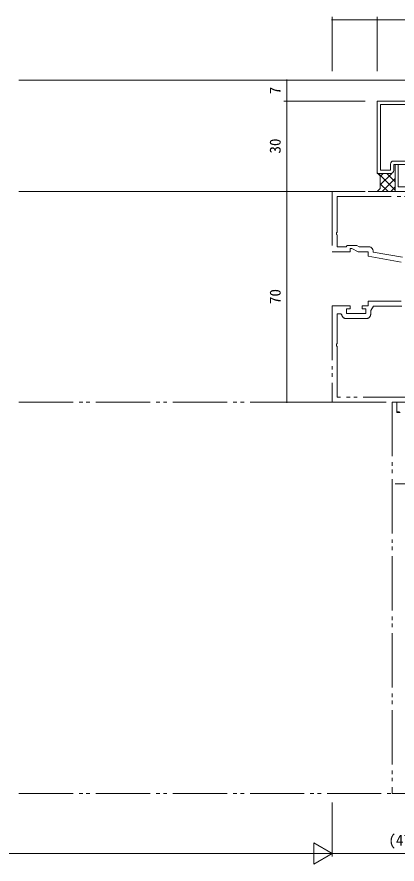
# Model space of a CAD drawing. Units: millimetres, scale not verified. Extents: x -594 to 539, y -420 to 386.
# Drawn here: x 160.5 to 286.8, y -216.3 to 65.2 of the extents above; entities that cross this region are included whole.
import ezdxf
from ezdxf.enums import TextEntityAlignment as Align

# ---------------------------------------------------------------- set-up
doc = ezdxf.new("R2010")
doc.units = ezdxf.units.MM
doc.header["$LTSCALE"] = 2
doc.linetypes.add('DOUBLE_CHAIN2', pattern=[12.8, 9, -1, 0.6, -0.6, 0.6, -1])
for name, color, linetype, lineweight in [('0-3_YKK_12', 2, 'Continuous', 9), ('0-4_YSS_K', 3, 'Continuous', 9), ('0-5_YKK_D', 6, 'Continuous', 9), ('0-7_YKK_11', 7, 'DOUBLE_CHAIN2', 9)]:
    doc.layers.add(name, color=color, linetype=linetype, lineweight=lineweight)
doc.styles.add('ＭＳ ゴシック', font='')
doc.styles.get('ＭＳ ゴシック').set_extended_font_data('MS Gothic')

msp = doc.modelspace()

# ---------------------------------------------------------------- linework, layer by layer
at = {"layer": '0-3_YKK_12'}
for p, q in [((161.183, 44.17), (306.267, 44.171)), ((161.183, 7.17), (270.967, 7.171)), ((161.183, 7.17), (265.967, 7.17))]:
    msp.add_line(p, q, dxfattribs=at)
at = {"layer": '0-3_YKK_12', "linetype": 'DOUBLE_CHAIN2'}
for p, q in [((161.183, -62.829), (270.566, -62.829)), ((161.183, -192.829), (287.266, -192.829))]:
    msp.add_line(p, q, dxfattribs=at)
at = {"layer": '0-4_YSS_K'}
for p, q in [((280.675, 13.171), (286.266, 7.579)), ((281.267, 12.169), (282.268, 13.171)), ((281.267, 9.341), (285.096, 13.171)), ((281.925, 7.171), (286.266, 11.512)), ((283.504, 13.171), (286.266, 10.408)), ((281.267, 9.751), (283.847, 7.171)), ((284.753, 7.171), (286.266, 8.684)), ((281.267, 8.171), (280.266, 7.171))]:
    msp.add_line(p, q, dxfattribs=at)
msp.add_lwpolyline([(280.354, 13.258), (281.267, 12.346), (281.267, 8.171)], dxfattribs=at)
at = {"layer": '0-5_YKK_D'}
for p, q in [((265.266, 47.171), (265.266, 65.171)), ((280.266, 47.171), (280.266, 65.171)), ((280.266, 47.171), (280.266, 65.171)), ((280.266, 64.171), (265.266, 64.171)), ((305.266, 64.171), (280.266, 64.171)), ((250.266, 37.171), (250.266, 44.171)), ((276.266, 37.171), (249.267, 37.171)), ((276.266, 37.171), (249.267, 37.171)), ((250.266, 37.171), (250.266, 7.171)), ((276.266, 7.171), (249.267, 7.171)), ((269.967, 7.17), (249.267, 7.17)), ((250.266, 7.17), (250.266, -62.829)), ((269.566, -62.829), (249.267, -62.829)), ((265.266, -195.829), (265.266, -213.829)), ((265.266, -195.829), (265.266, -213.829)), ((265.266, -212.829), (259.204, -209.329)), ((259.204, -209.329), (259.204, -216.329)), ((61.099, -212.829), (258.266, -212.829)), ((265.266, -212.829), (253.142, -212.829)), ((265.266, -212.829), (259.204, -216.329)), ((265.266, -212.829), (312.267, -212.829))]:
    msp.add_line(p, q, dxfattribs=at)
for centre, start, end in [((265.266, 64.171), 0, 180), ((265.266, 64.171), 180, 0), ((280.266, 64.171), 0, 180), ((280.266, 64.171), 0, 180), ((280.266, 64.171), 180, 0), ((280.266, 64.171), 180, 0), ((250.266, 44.171), 90, 270), ((250.266, 44.171), 270, 90), ((250.266, 37.171), 90, 270), ((250.266, 37.171), 90, 270), ((250.266, 37.171), 270, 90), ((250.266, 37.171), 270, 90), ((250.266, 7.171), 90, 270), ((250.266, 7.17), 90, 270), ((250.266, 7.171), 270, 90), ((250.266, 7.17), 270, 90), ((250.266, -62.829), 90, 270), ((250.266, -62.829), 270, 90)]:
    msp.add_arc(centre, 0.106, start, end, dxfattribs=at)
at = {"layer": '0-7_YKK_11'}
msp.add_line((269.936, -35.059), (276.596, -35.059), dxfattribs=at)
at = {"layer": '0-7_YKK_11', "linetype": 'Continuous'}
msp.add_line((286.266, -89.929), (291.266, -89.929), dxfattribs=at)
for points in [[(284.766, 13.171), (280.266, 13.171), (280.266, 37.171), (305.266, 37.171)], [(305.266, 37.171), (305.266, 6.07), (303.866, 6.07), (303.866, 2.129), (303.746, 1.945), (303.746, 1.396), (303.866, 1.212), (303.866, -2.579), (307.324, -3.505), (307.47, -3.668), (308.001, -3.811), (308.209, -3.742), (312.266, -4.829), (312.266, -5.829), (310.266, -5.829), (310.266, -5.329), (302.766, -3.319), (302.766, 7.17), (304.066, 7.17), (304.066, 16.171), (285.766, 16.171), (285.766, 14.171)], [(300.466, 27.771), (304.066, 27.771), (304.066, 36.071), (281.366, 36.071), (281.366, 14.271), (284.666, 14.271), (284.666, 16.271)], [(285.666, 17.27), (304.066, 17.27), (304.066, 26.57), (300.466, 26.57)], [(290.596, 8.671), (287.266, 8.671), (287.266, 16.171), (286.266, 16.171), (286.266, 7.171), (295.266, 7.171), (295.266, 6.171), (296.267, 6.171), (296.267, 7.171), (300.767, 7.171)]]:
    msp.add_lwpolyline(points, dxfattribs=at)
at = {"layer": '0-7_YKK_11'}
for points in [[(295.266, 7.171), (265.266, 7.171), (265.266, -12.829), (271.267, -12.829), (271.267, -11.829), (271.766, -11.829), (273.911, -12.829), (277.266, -12.829), (277.266, -14.329), (288.266, -16.269)], [(277.396, -11.199), (274.272, -11.199), (273.479, -10.829), (270.266, -10.829), (269.896, -11.199), (266.896, -11.199), (266.896, -7.288), (266.777, -7.104), (266.777, -6.554), (266.896, -6.371), (266.896, 5.541), (293.636, 5.541)], [(288.657, -14.683), (278.896, -12.962), (278.896, -12.699)], [(288.266, -29.329), (277.266, -29.329), (277.266, -30.829), (275.266, -30.829), (275.266, -31.829), (276.467, -31.829), (276.467, -33.429), (270.066, -33.429), (270.066, -31.829), (271.267, -31.829), (271.267, -30.829), (265.266, -30.829)], [(265.266, -30.829), (265.266, -62.829), (295.266, -62.829), (295.266, -58.788), (295.146, -58.604), (295.146, -58.054), (295.266, -57.871), (295.266, -57.788), (295.146, -57.604), (295.146, -57.055), (295.266, -56.871), (295.266, -53.829), (294.266, -53.829), (293.636, -54.921), (293.636, -61.199), (266.896, -61.199), (266.896, -44.288), (266.777, -44.104), (266.777, -43.554), (266.896, -43.371), (266.896, -33.529), (268.157, -33.529), (268.453, -33.784)], [(278.097, -33.559), (278.097, -32.345), (279.066, -30.959), (288.396, -30.959)], [(287.894, -66.229), (286.766, -66.229), (286.766, -62.829), (285.267, -62.829), (285.267, -192.829), (310.266, -192.829)], [(289.82, -62.829), (286.766, -62.829), (286.766, -65.986), (287.68, -66.065)]]:
    msp.add_lwpolyline(points, dxfattribs=at)
at = {"layer": '0-7_YKK_11', "linetype": 'Continuous'}
for centre, start, end in [((285.666, 16.271), 90, 179.99998), ((284.766, 14.171), 270, 359.99998)]:
    msp.add_arc(centre, 1, start, end, dxfattribs=at)
at = {"layer": '0-7_YKK_11'}
for centre, start, end in [((277.396, -12.699), 0, 89.99998), ((276.596, -33.559), 270, 359.99998), ((269.936, -33.559), 188.62692, 269.99998)]:
    msp.add_arc(centre, 1.5, start, end, dxfattribs=at)

# ---------------------------------------------------------------- texts
at = {"layer": '0-5_YKK_D', "color": 4, "style": 'ＭＳ ゴシック'}
for s, p in [('7', (249.267, 39.471)), ('30', (249.267, 19.771)), ('70', (249.267, -30.229))]:
    msp.add_text(s, height=3.666, rotation=90, dxfattribs=at).set_placement(p, align=Align.BOTTOM_LEFT)
msp.add_text('(47)', height=3.666, dxfattribs=at).set_placement((283.966, -211.327), align=Align.BOTTOM_LEFT)

doc.saveas('drawing.dxf')
